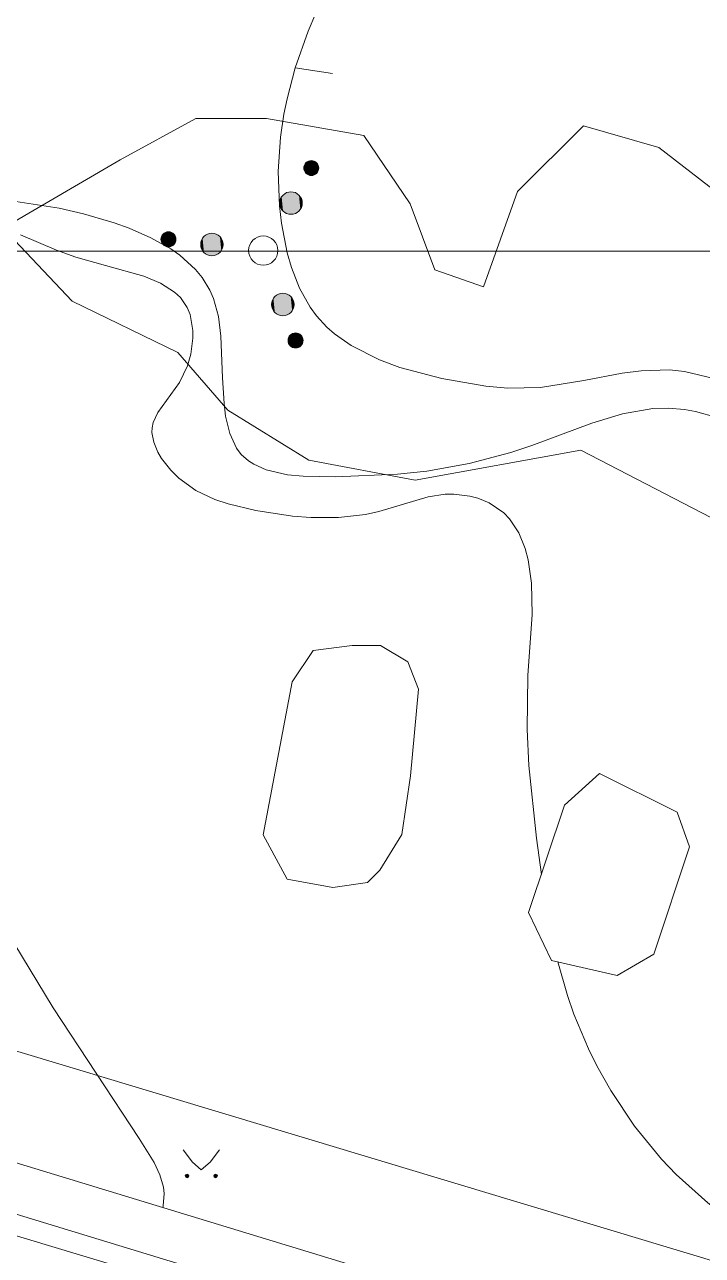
# Model space of a CAD drawing. Extents: x 1000 to 4000, y -5000 to -1000.
# Drawn here: x 1446 to 1482.1, y -4764.4 to -4698.8 of the extents above; entities that cross this region are included whole.
import ezdxf

# ---------------------------------------------------------------- set-up
doc = ezdxf.new("R2010")
doc.units = 0
doc.header["$MEASUREMENT"] = 0
for name, color, linetype in [('границы команд_1', 10, 'CONTINUOUS'), ('СЛОЙ_24', 7, 'CONTINUOUS'), ('СЛОЙ_31', 7, 'CONTINUOUS'), ('СЛОЙ_33', 7, 'CONTINUOUS'), ('СЛОЙ_37', 7, 'CONTINUOUS'), ('СЛОЙ_40', 7, 'CONTINUOUS'), ('СЛОЙ_41', 7, 'CONTINUOUS'), ('СЛОЙ_50', 7, 'CONTINUOUS')]:
    doc.layers.add(name, color=color, linetype=linetype)

msp = doc.modelspace()

# ---------------------------------------------------------------- linework, layer by layer
at = {"layer": 'границы команд_1', "color": 251, "lineweight": 0}
msp.add_lwpolyline([(1033.439, -1863.261), (3102.461, -1863.261), (3102.461, -4710.896), (1033.439, -4710.896)], close=True, dxfattribs=at)
at = {"layer": 'СЛОЙ_24', "color": 253, "linetype": 'Continuous', "lineweight": 0}
msp.add_lwpolyline([(1005.78, -4627.718), (1032.221, -4636.237), (1043.957, -4639.789), (1109.441, -4660.33), (1148.996, -4672.236), (1235.457, -4698.921), (1300.243, -4718.462), (1378.163, -4742.556), (1437.732, -4760.977), (1491.394, -4777.155), (1550.447, -4795.016), (1617.745, -4815.624)], dxfattribs=at)
at = {"layer": 'СЛОЙ_31', "color": 253, "linetype": 'Continuous', "lineweight": 0}
for points in [[(1008.154, -4625.958), (1031.066, -4633.61), (1073.946, -4647.02), (1109.791, -4657.738), (1149.906, -4669.855), (1242.206, -4698.151), (1301.223, -4716.081), (1391.885, -4742.976), (1438.152, -4757.194), (1489.188, -4772.743), (1513.552, -4780.517)], [(1006.466, -4627.16), (1031.916, -4635.234), (1053.477, -4641.921), (1074.76, -4648.504), (1109.308, -4659.292), (1149.352, -4671.338), (1238.152, -4698.794), (1300.67, -4717.774), (1378.59, -4741.868), (1436.827, -4759.518), (1518.257, -4784.378), (1594.911, -4807.634), (1615.708, -4813.925)]]:
    msp.add_lwpolyline(points, dxfattribs=at)
at = {"layer": 'СЛОЙ_33', "color": 253, "linetype": 'Continuous', "lineweight": 0}
msp.add_lwpolyline([(1516.721, -4737.041), (1513.085, -4733.143), (1509.319, -4723.657), (1509.319, -4714.171), (1504.904, -4709.883), (1501.918, -4709.883), (1501.918, -4714.561), (1502.048, -4717.42), (1498.801, -4718.849), (1495.945, -4717.29), (1491.01, -4713.261), (1485.454, -4709.803), (1479.741, -4705.385), (1475.715, -4704.215), (1472.209, -4707.724), (1470.391, -4712.792), (1467.794, -4711.882), (1466.496, -4708.374), (1464.029, -4704.735), (1458.835, -4703.826), (1455.069, -4703.826), (1451.044, -4706.035), (1444.811, -4709.673)], dxfattribs=at)
at = {"layer": 'СЛОЙ_37', "color": 253, "linetype": 'Continuous', "lineweight": 0}
msp.add_lwpolyline([(1459.931, -4744.326), (1458.665, -4741.978), (1460.21, -4733.825), (1461.326, -4732.154), (1463.397, -4731.895), (1464.915, -4731.895), (1466.359, -4732.761), (1466.941, -4734.213), (1466.5, -4738.837), (1466.052, -4741.961), (1464.869, -4743.851), (1464.213, -4744.507), (1462.373, -4744.769), (1459.931, -4744.326)], dxfattribs=at)
msp.add_lwpolyline([(1474.706, -4740.392), (1472.8, -4746.113), (1474.012, -4748.661), (1477.523, -4749.466), (1479.461, -4748.332), (1481.367, -4742.611), (1480.704, -4740.758), (1476.572, -4738.709)], close=True, dxfattribs=at)
at = {"layer": 'СЛОЙ_40', "color": 253, "linetype": 'Continuous', "lineweight": 0}
for points in [[(1008.154, -4625.958), (1015.555, -4623.455), (1144.691, -4662.736), (1269.301, -4700.364), (1397.307, -4738.974), (1520.783, -4776.157)], [(1444.811, -4709.673), (1448.488, -4713.561), (1454.113, -4716.283), (1456.777, -4719.366), (1461.087, -4722.019), (1466.764, -4723.085), (1475.571, -4721.486), (1486.998, -4727.404), (1499.853, -4736.994), (1508.575, -4744.64), (1519.397, -4750.173), (1524.695, -4756.484), (1528.776, -4760.772), (1540.202, -4761.384), (1547.752, -4763.426), (1558.77, -4762.814), (1564.527, -4756.639)]]:
    msp.add_lwpolyline(points, dxfattribs=at)
at = {"layer": 'СЛОЙ_41', "color": 253, "linetype": 'Continuous', "lineweight": 0}
for p, q in [((1454.391, -4758.748), (1454.901, -4759.398)), ((1456.341, -4758.748), (1455.831, -4759.398)), ((1454.901, -4759.398), (1455.361, -4759.808)), ((1455.831, -4759.398), (1455.361, -4759.808))]:
    msp.add_line(p, q, dxfattribs=at)
for centre, radius in [((1461.223, -4706.471), 0.4), ((1460.141, -4708.334), 0.6), ((1453.616, -4710.267), 0.4), ((1455.93, -4710.541), 0.6), ((1458.666, -4710.865), 0.78), ((1459.703, -4713.741), 0.6), ((1460.383, -4715.65), 0.4), ((1454.605, -4760.136), 0.0976), ((1456.126, -4760.136), 0.0976)]:
    msp.add_circle(centre, radius, dxfattribs=at)
for points in [[(1460.891, -4706.693), (1460.854, -4706.318), (1460.891, -4706.249)], [(1460.941, -4706.754), (1460.891, -4706.249), (1460.941, -4706.188)], [(1460.891, -4706.693), (1460.891, -4706.249), (1460.941, -4706.754)], [(1461.001, -4706.804), (1460.941, -4706.188), (1461.001, -4706.138)], [(1460.941, -4706.754), (1460.941, -4706.188), (1461.001, -4706.804)], [(1461.07, -4706.84), (1461.001, -4706.138), (1461.07, -4706.101)], [(1461.001, -4706.804), (1461.001, -4706.138), (1461.07, -4706.84)], [(1461.145, -4706.863), (1461.07, -4706.101), (1461.145, -4706.079)], [(1461.07, -4706.84), (1461.07, -4706.101), (1461.145, -4706.863)], [(1461.223, -4706.871), (1461.145, -4706.079), (1461.223, -4706.071)], [(1461.145, -4706.863), (1461.145, -4706.079), (1461.223, -4706.871)], [(1460.831, -4706.549), (1460.823, -4706.471), (1460.831, -4706.393)], [(1460.854, -4706.624), (1460.831, -4706.393), (1460.854, -4706.318)], [(1460.831, -4706.549), (1460.831, -4706.393), (1460.854, -4706.624)], [(1460.854, -4706.624), (1460.854, -4706.318), (1460.891, -4706.693)], [(1459.553, -4708.451), (1459.541, -4708.334), (1459.553, -4708.217)], [(1459.587, -4708.564), (1459.553, -4708.217), (1459.587, -4708.104)], [(1459.553, -4708.451), (1459.553, -4708.217), (1459.587, -4708.564)], [(1459.643, -4708.667), (1459.587, -4708.104), (1459.643, -4708.001)], [(1459.587, -4708.564), (1459.587, -4708.104), (1459.643, -4708.667)], [(1459.717, -4708.758), (1459.643, -4708.001), (1459.717, -4707.91)], [(1459.643, -4708.667), (1459.643, -4708.001), (1459.717, -4708.758)], [(1459.808, -4708.833), (1459.717, -4707.91), (1459.808, -4707.835)], [(1459.717, -4708.758), (1459.717, -4707.91), (1459.808, -4708.833)], [(1459.912, -4708.888), (1459.808, -4707.835), (1459.912, -4707.78)], [(1459.808, -4708.833), (1459.808, -4707.835), (1459.912, -4708.888)], [(1460.024, -4708.922), (1459.912, -4707.78), (1460.024, -4707.745)], [(1459.912, -4708.888), (1459.912, -4707.78), (1460.024, -4708.922)], [(1460.141, -4708.934), (1460.024, -4707.745), (1460.141, -4707.734)], [(1460.024, -4708.922), (1460.024, -4707.745), (1460.141, -4708.934)], [(1453.224, -4710.345), (1453.216, -4710.267), (1453.224, -4710.189)], [(1453.247, -4710.42), (1453.224, -4710.189), (1453.247, -4710.114)], [(1453.224, -4710.345), (1453.224, -4710.189), (1453.247, -4710.42)], [(1453.284, -4710.489), (1453.247, -4710.114), (1453.284, -4710.045)], [(1453.247, -4710.42), (1453.247, -4710.114), (1453.284, -4710.489)], [(1453.334, -4710.55), (1453.284, -4710.045), (1453.334, -4709.984)], [(1453.284, -4710.489), (1453.284, -4710.045), (1453.334, -4710.55)], [(1453.394, -4710.6), (1453.334, -4709.984), (1453.394, -4709.934)], [(1453.334, -4710.55), (1453.334, -4709.984), (1453.394, -4710.6)], [(1453.463, -4710.636), (1453.394, -4709.934), (1453.463, -4709.897)], [(1453.394, -4710.6), (1453.394, -4709.934), (1453.463, -4710.636)], [(1453.538, -4710.659), (1453.463, -4709.897), (1453.538, -4709.875)], [(1453.463, -4710.636), (1453.463, -4709.897), (1453.538, -4710.659)], [(1453.616, -4710.667), (1453.538, -4709.875), (1453.616, -4709.867)], [(1453.538, -4710.659), (1453.538, -4709.875), (1453.616, -4710.667)], [(1455.432, -4710.874), (1455.376, -4710.311), (1455.432, -4710.208)], [(1455.506, -4710.965), (1455.432, -4710.208), (1455.506, -4710.117)], [(1455.432, -4710.874), (1455.432, -4710.208), (1455.506, -4710.965)], [(1455.597, -4711.04), (1455.506, -4710.117), (1455.597, -4710.042)], [(1455.506, -4710.965), (1455.506, -4710.117), (1455.597, -4711.04)], [(1455.701, -4711.095), (1455.597, -4710.042), (1455.701, -4709.987)], [(1455.597, -4711.04), (1455.597, -4710.042), (1455.701, -4711.095)], [(1455.813, -4711.129), (1455.701, -4709.987), (1455.813, -4709.952)], [(1455.701, -4711.095), (1455.701, -4709.987), (1455.813, -4711.129)], [(1455.93, -4711.141), (1455.813, -4709.952), (1455.93, -4709.941)], [(1455.813, -4711.129), (1455.813, -4709.952), (1455.93, -4711.141)], [(1455.342, -4710.658), (1455.33, -4710.541), (1455.342, -4710.424)], [(1455.376, -4710.771), (1455.342, -4710.424), (1455.376, -4710.311)], [(1455.342, -4710.658), (1455.342, -4710.424), (1455.376, -4710.771)], [(1455.376, -4710.771), (1455.376, -4710.311), (1455.432, -4710.874)], [(1459.205, -4714.074), (1459.149, -4713.511), (1459.205, -4713.408)], [(1459.279, -4714.165), (1459.205, -4713.408), (1459.279, -4713.317)], [(1459.205, -4714.074), (1459.205, -4713.408), (1459.279, -4714.165)], [(1459.37, -4714.24), (1459.279, -4713.317), (1459.37, -4713.242)], [(1459.279, -4714.165), (1459.279, -4713.317), (1459.37, -4714.24)], [(1459.474, -4714.295), (1459.37, -4713.242), (1459.474, -4713.187)], [(1459.37, -4714.24), (1459.37, -4713.242), (1459.474, -4714.295)], [(1459.586, -4714.329), (1459.474, -4713.187), (1459.586, -4713.152)], [(1459.474, -4714.295), (1459.474, -4713.187), (1459.586, -4714.329)], [(1459.703, -4714.341), (1459.586, -4713.152), (1459.703, -4713.141)], [(1459.586, -4714.329), (1459.586, -4713.152), (1459.703, -4714.341)], [(1459.115, -4713.858), (1459.103, -4713.741), (1459.115, -4713.624)], [(1459.149, -4713.971), (1459.115, -4713.624), (1459.149, -4713.511)], [(1459.115, -4713.858), (1459.115, -4713.624), (1459.149, -4713.971)], [(1459.149, -4713.971), (1459.149, -4713.511), (1459.205, -4714.074)], [(1460.051, -4715.872), (1460.014, -4715.497), (1460.051, -4715.428)], [(1460.101, -4715.933), (1460.051, -4715.428), (1460.101, -4715.367)], [(1460.051, -4715.872), (1460.051, -4715.428), (1460.101, -4715.933)], [(1460.161, -4715.983), (1460.101, -4715.367), (1460.161, -4715.317)], [(1460.101, -4715.933), (1460.101, -4715.367), (1460.161, -4715.983)], [(1460.23, -4716.019), (1460.161, -4715.317), (1460.23, -4715.28)], [(1460.161, -4715.983), (1460.161, -4715.317), (1460.23, -4716.019)], [(1460.305, -4716.042), (1460.23, -4715.28), (1460.305, -4715.258)], [(1460.23, -4716.019), (1460.23, -4715.28), (1460.305, -4716.042)], [(1460.383, -4716.05), (1460.305, -4715.258), (1460.383, -4715.25)], [(1460.305, -4716.042), (1460.305, -4715.258), (1460.383, -4716.05)], [(1459.991, -4715.728), (1459.983, -4715.65), (1459.991, -4715.572)], [(1460.014, -4715.803), (1459.991, -4715.572), (1460.014, -4715.497)], [(1459.991, -4715.728), (1459.991, -4715.572), (1460.014, -4715.803)], [(1460.014, -4715.803), (1460.014, -4715.497), (1460.051, -4715.872)], [(1454.509, -4760.155), (1454.507, -4760.136), (1454.509, -4760.117)], [(1454.514, -4760.173), (1454.509, -4760.117), (1454.514, -4760.099)], [(1454.509, -4760.155), (1454.509, -4760.117), (1454.514, -4760.173)], [(1454.523, -4760.19), (1454.514, -4760.099), (1454.523, -4760.082)], [(1454.514, -4760.173), (1454.514, -4760.099), (1454.523, -4760.19)], [(1454.536, -4760.205), (1454.523, -4760.082), (1454.536, -4760.067)], [(1454.523, -4760.19), (1454.523, -4760.082), (1454.536, -4760.205)], [(1454.55, -4760.217), (1454.536, -4760.067), (1454.55, -4760.055)], [(1454.536, -4760.205), (1454.536, -4760.067), (1454.55, -4760.217)], [(1454.567, -4760.226), (1454.55, -4760.055), (1454.567, -4760.046)], [(1454.55, -4760.217), (1454.55, -4760.055), (1454.567, -4760.226)], [(1454.586, -4760.232), (1454.567, -4760.046), (1454.586, -4760.04)], [(1454.567, -4760.226), (1454.567, -4760.046), (1454.586, -4760.232)], [(1454.605, -4760.234), (1454.586, -4760.04), (1454.605, -4760.038)], [(1454.586, -4760.232), (1454.586, -4760.04), (1454.605, -4760.234)], [(1456.03, -4760.155), (1456.028, -4760.136), (1456.03, -4760.117)], [(1456.035, -4760.173), (1456.03, -4760.117), (1456.035, -4760.099)], [(1456.03, -4760.155), (1456.03, -4760.117), (1456.035, -4760.173)], [(1456.044, -4760.19), (1456.035, -4760.099), (1456.044, -4760.082)], [(1456.035, -4760.173), (1456.035, -4760.099), (1456.044, -4760.19)], [(1456.057, -4760.205), (1456.044, -4760.082), (1456.057, -4760.067)], [(1456.044, -4760.19), (1456.044, -4760.082), (1456.057, -4760.205)], [(1456.071, -4760.217), (1456.057, -4760.067), (1456.071, -4760.055)], [(1456.057, -4760.205), (1456.057, -4760.067), (1456.071, -4760.217)], [(1456.088, -4760.226), (1456.071, -4760.055), (1456.088, -4760.046)], [(1456.071, -4760.217), (1456.071, -4760.055), (1456.088, -4760.226)], [(1456.107, -4760.232), (1456.088, -4760.046), (1456.107, -4760.04)], [(1456.088, -4760.226), (1456.088, -4760.046), (1456.107, -4760.232)], [(1456.126, -4760.234), (1456.107, -4760.04), (1456.126, -4760.038)], [(1456.107, -4760.232), (1456.107, -4760.04), (1456.126, -4760.234)]]:
    msp.add_solid(points, dxfattribs=at)
at = {"layer": 'СЛОЙ_41', "color": 253, "linetype": 'Continuous', "lineweight": 0, "extrusion": (0, 0, -1)}
for points in [[(-1461.223, -4706.871), (-1461.223, -4706.071), (-1461.302, -4706.863)], [(-1461.302, -4706.863), (-1461.223, -4706.071), (-1461.302, -4706.079)], [(-1461.302, -4706.863), (-1461.302, -4706.079), (-1461.377, -4706.84)], [(-1461.377, -4706.84), (-1461.302, -4706.079), (-1461.377, -4706.101)], [(-1461.377, -4706.84), (-1461.377, -4706.101), (-1461.446, -4706.804)], [(-1461.446, -4706.804), (-1461.377, -4706.101), (-1461.446, -4706.138)], [(-1461.446, -4706.804), (-1461.446, -4706.138), (-1461.506, -4706.754)], [(-1461.506, -4706.754), (-1461.446, -4706.138), (-1461.506, -4706.188)], [(-1461.506, -4706.754), (-1461.506, -4706.188), (-1461.556, -4706.693)], [(-1461.556, -4706.693), (-1461.506, -4706.188), (-1461.556, -4706.249)], [(-1461.556, -4706.693), (-1461.556, -4706.249), (-1461.593, -4706.624)], [(-1461.593, -4706.624), (-1461.556, -4706.249), (-1461.593, -4706.318)], [(-1461.593, -4706.624), (-1461.593, -4706.318), (-1461.616, -4706.549)], [(-1461.616, -4706.549), (-1461.593, -4706.318), (-1461.616, -4706.393)], [(-1461.616, -4706.549), (-1461.616, -4706.393), (-1461.623, -4706.471)], [(-1460.141, -4708.934), (-1460.141, -4707.734), (-1460.259, -4708.922)], [(-1460.259, -4708.922), (-1460.141, -4707.734), (-1460.259, -4707.745)], [(-1460.259, -4708.922), (-1460.259, -4707.745), (-1460.371, -4708.888)], [(-1460.371, -4708.888), (-1460.259, -4707.745), (-1460.371, -4707.78)], [(-1460.371, -4708.888), (-1460.371, -4707.78), (-1460.475, -4708.833)], [(-1460.475, -4708.833), (-1460.371, -4707.78), (-1460.475, -4707.835)], [(-1460.475, -4708.833), (-1460.475, -4707.835), (-1460.566, -4708.758)], [(-1460.566, -4708.758), (-1460.475, -4707.835), (-1460.566, -4707.91)], [(-1460.566, -4708.758), (-1460.566, -4707.91), (-1460.64, -4708.667)], [(-1460.64, -4708.667), (-1460.566, -4707.91), (-1460.64, -4708.001)], [(-1460.64, -4708.667), (-1460.64, -4708.001), (-1460.696, -4708.564)], [(-1460.696, -4708.564), (-1460.64, -4708.001), (-1460.696, -4708.104)], [(-1460.696, -4708.564), (-1460.696, -4708.104), (-1460.73, -4708.451)], [(-1460.73, -4708.451), (-1460.696, -4708.104), (-1460.73, -4708.217)], [(-1460.73, -4708.451), (-1460.73, -4708.217), (-1460.741, -4708.334)], [(-1453.616, -4710.667), (-1453.616, -4709.867), (-1453.695, -4710.659)], [(-1453.695, -4710.659), (-1453.616, -4709.867), (-1453.695, -4709.875)], [(-1453.695, -4710.659), (-1453.695, -4709.875), (-1453.77, -4710.636)], [(-1453.77, -4710.636), (-1453.695, -4709.875), (-1453.77, -4709.897)], [(-1453.77, -4710.636), (-1453.77, -4709.897), (-1453.839, -4710.6)], [(-1453.839, -4710.6), (-1453.77, -4709.897), (-1453.839, -4709.934)], [(-1453.839, -4710.6), (-1453.839, -4709.934), (-1453.899, -4710.55)], [(-1453.899, -4710.55), (-1453.839, -4709.934), (-1453.899, -4709.984)], [(-1453.899, -4710.55), (-1453.899, -4709.984), (-1453.949, -4710.489)], [(-1453.949, -4710.489), (-1453.899, -4709.984), (-1453.949, -4710.045)], [(-1453.949, -4710.489), (-1453.949, -4710.045), (-1453.986, -4710.42)], [(-1453.986, -4710.42), (-1453.949, -4710.045), (-1453.986, -4710.114)], [(-1453.986, -4710.42), (-1453.986, -4710.114), (-1454.009, -4710.345)], [(-1454.009, -4710.345), (-1453.986, -4710.114), (-1454.009, -4710.189)], [(-1454.009, -4710.345), (-1454.009, -4710.189), (-1454.016, -4710.267)], [(-1455.93, -4711.141), (-1455.93, -4709.941), (-1456.048, -4711.129)], [(-1456.048, -4711.129), (-1455.93, -4709.941), (-1456.048, -4709.952)], [(-1456.048, -4711.129), (-1456.048, -4709.952), (-1456.16, -4711.095)], [(-1456.16, -4711.095), (-1456.048, -4709.952), (-1456.16, -4709.987)], [(-1456.16, -4711.095), (-1456.16, -4709.987), (-1456.264, -4711.04)], [(-1456.264, -4711.04), (-1456.16, -4709.987), (-1456.264, -4710.042)], [(-1456.264, -4711.04), (-1456.264, -4710.042), (-1456.355, -4710.965)], [(-1456.355, -4710.965), (-1456.264, -4710.042), (-1456.355, -4710.117)], [(-1456.355, -4710.965), (-1456.355, -4710.117), (-1456.429, -4710.874)], [(-1456.429, -4710.874), (-1456.355, -4710.117), (-1456.429, -4710.208)], [(-1456.429, -4710.874), (-1456.429, -4710.208), (-1456.485, -4710.771)], [(-1456.485, -4710.771), (-1456.429, -4710.208), (-1456.485, -4710.311)], [(-1456.485, -4710.771), (-1456.485, -4710.311), (-1456.519, -4710.658)], [(-1456.519, -4710.658), (-1456.485, -4710.311), (-1456.519, -4710.424)], [(-1456.519, -4710.658), (-1456.519, -4710.424), (-1456.53, -4710.541)], [(-1459.703, -4714.341), (-1459.703, -4713.141), (-1459.821, -4714.329)], [(-1459.821, -4714.329), (-1459.703, -4713.141), (-1459.821, -4713.152)], [(-1459.821, -4714.329), (-1459.821, -4713.152), (-1459.933, -4714.295)], [(-1459.933, -4714.295), (-1459.821, -4713.152), (-1459.933, -4713.187)], [(-1459.933, -4714.295), (-1459.933, -4713.187), (-1460.037, -4714.24)], [(-1460.037, -4714.24), (-1459.933, -4713.187), (-1460.037, -4713.242)], [(-1460.037, -4714.24), (-1460.037, -4713.242), (-1460.128, -4714.165)], [(-1460.128, -4714.165), (-1460.037, -4713.242), (-1460.128, -4713.317)], [(-1460.128, -4714.165), (-1460.128, -4713.317), (-1460.202, -4714.074)], [(-1460.202, -4714.074), (-1460.128, -4713.317), (-1460.202, -4713.408)], [(-1460.202, -4714.074), (-1460.202, -4713.408), (-1460.258, -4713.971)], [(-1460.258, -4713.971), (-1460.202, -4713.408), (-1460.258, -4713.511)], [(-1460.258, -4713.971), (-1460.258, -4713.511), (-1460.292, -4713.858)], [(-1460.292, -4713.858), (-1460.258, -4713.511), (-1460.292, -4713.624)], [(-1460.292, -4713.858), (-1460.292, -4713.624), (-1460.303, -4713.741)], [(-1460.383, -4716.05), (-1460.383, -4715.25), (-1460.462, -4716.042)], [(-1460.462, -4716.042), (-1460.383, -4715.25), (-1460.462, -4715.258)], [(-1460.462, -4716.042), (-1460.462, -4715.258), (-1460.537, -4716.019)], [(-1460.537, -4716.019), (-1460.462, -4715.258), (-1460.537, -4715.28)], [(-1460.537, -4716.019), (-1460.537, -4715.28), (-1460.606, -4715.983)], [(-1460.606, -4715.983), (-1460.537, -4715.28), (-1460.606, -4715.317)], [(-1460.606, -4715.983), (-1460.606, -4715.317), (-1460.666, -4715.933)], [(-1460.666, -4715.933), (-1460.606, -4715.317), (-1460.666, -4715.367)], [(-1460.666, -4715.933), (-1460.666, -4715.367), (-1460.716, -4715.872)], [(-1460.716, -4715.872), (-1460.666, -4715.367), (-1460.716, -4715.428)], [(-1460.716, -4715.872), (-1460.716, -4715.428), (-1460.753, -4715.803)], [(-1460.753, -4715.803), (-1460.716, -4715.428), (-1460.753, -4715.497)], [(-1460.753, -4715.803), (-1460.753, -4715.497), (-1460.776, -4715.728)], [(-1460.776, -4715.728), (-1460.753, -4715.497), (-1460.776, -4715.572)], [(-1460.776, -4715.728), (-1460.776, -4715.572), (-1460.783, -4715.65)], [(-1454.605, -4760.234), (-1454.605, -4760.038), (-1454.624, -4760.232)], [(-1454.624, -4760.232), (-1454.605, -4760.038), (-1454.624, -4760.04)], [(-1454.624, -4760.232), (-1454.624, -4760.04), (-1454.642, -4760.226)], [(-1454.642, -4760.226), (-1454.624, -4760.04), (-1454.642, -4760.046)], [(-1454.642, -4760.226), (-1454.642, -4760.046), (-1454.659, -4760.217)], [(-1454.659, -4760.217), (-1454.642, -4760.046), (-1454.659, -4760.055)], [(-1454.659, -4760.217), (-1454.659, -4760.055), (-1454.674, -4760.205)], [(-1454.674, -4760.205), (-1454.659, -4760.055), (-1454.674, -4760.067)], [(-1454.674, -4760.205), (-1454.674, -4760.067), (-1454.686, -4760.19)], [(-1454.686, -4760.19), (-1454.674, -4760.067), (-1454.686, -4760.082)], [(-1454.686, -4760.19), (-1454.686, -4760.082), (-1454.695, -4760.173)], [(-1454.695, -4760.173), (-1454.686, -4760.082), (-1454.695, -4760.099)], [(-1454.695, -4760.173), (-1454.695, -4760.099), (-1454.7, -4760.155)], [(-1454.7, -4760.155), (-1454.695, -4760.099), (-1454.7, -4760.117)], [(-1454.7, -4760.155), (-1454.7, -4760.117), (-1454.702, -4760.136)], [(-1456.126, -4760.234), (-1456.126, -4760.038), (-1456.145, -4760.232)], [(-1456.145, -4760.232), (-1456.126, -4760.038), (-1456.145, -4760.04)], [(-1456.145, -4760.232), (-1456.145, -4760.04), (-1456.163, -4760.226)], [(-1456.163, -4760.226), (-1456.145, -4760.04), (-1456.163, -4760.046)], [(-1456.163, -4760.226), (-1456.163, -4760.046), (-1456.18, -4760.217)], [(-1456.18, -4760.217), (-1456.163, -4760.046), (-1456.18, -4760.055)], [(-1456.18, -4760.217), (-1456.18, -4760.055), (-1456.195, -4760.205)], [(-1456.195, -4760.205), (-1456.18, -4760.055), (-1456.195, -4760.067)], [(-1456.195, -4760.205), (-1456.195, -4760.067), (-1456.207, -4760.19)], [(-1456.207, -4760.19), (-1456.195, -4760.067), (-1456.207, -4760.082)], [(-1456.207, -4760.19), (-1456.207, -4760.082), (-1456.216, -4760.173)], [(-1456.216, -4760.173), (-1456.207, -4760.082), (-1456.216, -4760.099)], [(-1456.216, -4760.173), (-1456.216, -4760.099), (-1456.221, -4760.155)], [(-1456.221, -4760.155), (-1456.216, -4760.099), (-1456.221, -4760.117)], [(-1456.221, -4760.155), (-1456.221, -4760.117), (-1456.223, -4760.136)]]:
    msp.add_solid(points, dxfattribs=at)
at = {"layer": 'СЛОЙ_50', "color": 253, "linetype": 'Continuous', "lineweight": 0}
msp.add_line((1460.369, -4701.136), (1462.345, -4701.442), dxfattribs=at)
for points in [[(1461.46, -4698.223), (1461.049, -4699.183), (1460.369, -4701.136), (1459.932, -4702.79), (1459.765, -4703.607), (1459.581, -4704.826), (1459.458, -4706.649), (1459.527, -4708.483), (1459.635, -4709.409), (1459.942, -4710.987), (1460.163, -4711.76), (1460.595, -4712.869), (1461.162, -4713.885), (1461.502, -4714.347), (1462.05, -4714.939), (1462.456, -4715.295), (1463.35, -4715.925), (1464.856, -4716.682), (1465.936, -4717.081), (1468.171, -4717.683), (1470.528, -4718.091), (1471.694, -4718.185), (1473.439, -4718.15), (1475.736, -4717.79), (1477.777, -4717.398), (1478.793, -4717.26), (1480.308, -4717.215), (1481.098, -4717.298), (1482.658, -4717.675)], [(1460.787, -4722.881), (1459.959, -4722.796), (1458.818, -4722.534), (1458.159, -4722.244), (1457.87, -4722.057), (1457.494, -4721.718), (1457.243, -4721.387), (1456.878, -4720.596), (1456.659, -4719.676), (1456.574, -4719.015), (1456.493, -4717.648), (1456.402, -4715.415), (1456.271, -4714.381), (1456.016, -4713.423), (1455.826, -4712.978), (1455.404, -4712.291), (1455.054, -4711.871), (1454.213, -4711.115), (1453.732, -4710.778), (1452.673, -4710.179), (1451.519, -4709.673), (1450.718, -4709.384), (1449.091, -4708.908), (1447.786, -4708.611), (1445.246, -4708.209)], [(1445.735, -4710.023), (1447.652, -4710.843), (1448.674, -4711.219), (1450.257, -4711.662), (1452.302, -4712.228), (1453.196, -4712.594), (1453.945, -4713.071), (1454.251, -4713.365), (1454.608, -4713.889), (1454.763, -4714.267), (1454.917, -4715.124), (1454.92, -4715.534), (1454.812, -4716.375), (1454.632, -4717.003), (1454.208, -4717.892), (1453.044, -4719.493), (1452.799, -4720.019), (1452.741, -4720.294), (1452.734, -4720.545), (1452.831, -4721.065), (1453.051, -4721.59), (1453.252, -4721.93), (1453.742, -4722.562), (1454.16, -4722.975), (1455.081, -4723.634), (1456.092, -4724.11), (1456.803, -4724.348), (1458.276, -4724.697), (1460.228, -4725.001), (1461.205, -4725.081), (1462.663, -4725.084), (1464.102, -4724.919), (1464.812, -4724.764), (1467.456, -4723.98), (1468.355, -4723.841), (1468.813, -4723.83), (1469.67, -4723.936), (1470.091, -4724.05), (1470.692, -4724.296), (1471.481, -4724.831), (1471.786, -4725.147), (1472.273, -4725.886), (1472.613, -4726.73), (1472.77, -4727.331), (1472.948, -4728.567), (1472.98, -4730.238), (1472.748, -4733.483), (1472.713, -4736.357), (1472.816, -4738.288), (1473.214, -4742.156), (1473.478, -4744.077)], [(1453.319, -4761.815), (1453.34, -4761.728), (1453.383, -4761.071), (1453.344, -4760.735), (1453.154, -4760.07), (1452.848, -4759.416), (1452.049, -4758.136), (1447.47, -4751.18), (1445.381, -4747.728), (1443.72, -4744.702), (1442.93, -4743.151), (1441.803, -4740.781), (1440.256, -4737.149), (1438.905, -4733.449), (1438.312, -4731.582), (1437.666, -4729.237), (1437.403, -4728.05), (1437.113, -4726.243), (1436.977, -4724.39), (1436.978, -4723.442), (1437.106, -4721.502), (1437.358, -4718.221)], [(1482.844, -4719.755), (1481.692, -4719.426), (1481.11, -4719.322), (1480.234, -4719.25), (1479.421, -4719.277), (1477.795, -4719.558), (1476.173, -4720.052), (1472.965, -4721.251), (1471.855, -4721.619), (1469.637, -4722.204), (1467.377, -4722.602), (1465.818, -4722.773), (1462.495, -4722.919), (1460.787, -4722.881)], [(1474.363, -4748.742), (1474.864, -4750.518), (1475.215, -4751.527), (1475.987, -4753.369), (1476.432, -4754.269), (1477.17, -4755.588), (1478.431, -4757.477), (1479.868, -4759.237), (1480.651, -4760.059), (1482.336, -4761.572), (1483.236, -4762.256), (1484.657, -4763.182), (1485.529, -4763.669), (1487.322, -4764.552)]]:
    msp.add_lwpolyline(points, dxfattribs=at)

doc.saveas('drawing.dxf')
